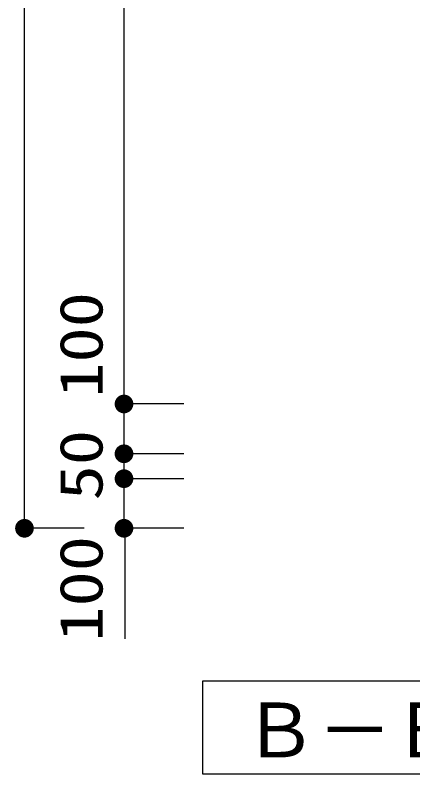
# Model space of a CAD drawing. Units: millimetres, scale not verified. Extents: x -22401 to 8910, y -6308 to 6308.
# Drawn here: x -196 to 603, y -1147 to 377 of the extents above; entities that cross this region are included whole.
import ezdxf
from ezdxf.enums import TextEntityAlignment as Align

# ---------------------------------------------------------------- set-up
doc = ezdxf.new("R2010")
doc.units = ezdxf.units.MM
doc.header["$LTSCALE"] = 30
doc.layers.add('0-5_機器', color=3, linetype='Continuous', lineweight=25)
doc.layers.add('1-4_00クル-フ-6寸法', color=132, linetype='Continuous', lineweight=25)
doc.styles.add('ＭＳ ゴシック', font='')
doc.styles.get('ＭＳ ゴシック').set_extended_font_data('MS Gothic')

msp = doc.modelspace()

# ---------------------------------------------------------------- linework, layer by layer
at = {"layer": '0-5_機器'}
msp.add_lwpolyline([(2461.35, -1146.77), (2461.35, -960.46), (179.76, -960.46), (179.76, -1146.77)], close=True, dxfattribs=at)
at = {"layer": '1-4_00クル-フ-6寸法', "color": 4}
for p, q in [((-177.74, -653.73), (-177.74, 1785.88)), ((22.26, 1685.88), (22.26, -404.12)), ((142.26, -404.12), (22.26, -404.12)), ((142.26, -404.12), (22.26, -404.12)), ((22.26, -404.12), (22.26, -504.12)), ((142.26, -504.12), (22.26, -504.12)), ((142.26, -504.12), (22.26, -504.12)), ((22.26, -504.12), (22.26, -554.12)), ((142.26, -554.12), (22.26, -554.12)), ((142.26, -554.12), (22.26, -554.12)), ((22.26, -554.12), (22.26, -653.73)), ((-57.74, -653.73), (-177.74, -653.73)), ((142.26, -653.73), (22.26, -653.73)), ((23.76, -655.23), (23.76, -875.68))]:
    msp.add_line(p, q, dxfattribs=at)
at = {"layer": '1-4_00クル-フ-6寸法'}
for points in [[(22.26, -404.12), (5.3, -396.13), (6.43, -394.07)], [(22.26, -404.12), (5.3, -396.13), (6.43, -394.07)], [(22.26, -404.12), (6.43, -394.07), (7.82, -392.17)], [(22.26, -404.12), (6.43, -394.07), (7.82, -392.17)], [(22.26, -404.12), (7.82, -392.17), (9.43, -390.45)], [(22.26, -404.12), (7.82, -392.17), (9.43, -390.45)], [(22.26, -404.12), (9.43, -390.45), (11.24, -388.95)], [(22.26, -404.12), (9.43, -390.45), (11.24, -388.95)], [(22.26, -404.12), (11.24, -388.95), (13.23, -387.69)], [(22.26, -404.12), (11.24, -388.95), (13.23, -387.69)], [(22.26, -404.12), (13.23, -387.69), (15.36, -386.68)], [(22.26, -404.12), (13.23, -387.69), (15.36, -386.68)], [(22.26, -404.12), (15.36, -386.68), (17.6, -385.96)], [(22.26, -404.12), (15.36, -386.68), (17.6, -385.96)], [(22.26, -404.12), (17.6, -385.96), (19.91, -385.52)], [(22.26, -404.12), (17.6, -385.96), (19.91, -385.52)], [(22.26, -404.12), (19.91, -385.52), (22.26, -385.37)], [(22.26, -404.12), (19.91, -385.52), (22.26, -385.37)], [(22.26, -404.12), (22.26, -385.37), (24.61, -385.52)], [(22.26, -404.12), (22.26, -385.37), (24.61, -385.52)], [(22.26, -404.12), (24.61, -385.52), (26.93, -385.96)], [(22.26, -404.12), (24.61, -385.52), (26.93, -385.96)], [(22.26, -404.12), (26.93, -385.96), (29.17, -386.68)], [(22.26, -404.12), (26.93, -385.96), (29.17, -386.68)], [(22.26, -404.12), (29.17, -386.68), (31.3, -387.69)], [(22.26, -404.12), (29.17, -386.68), (31.3, -387.69)], [(22.26, -404.12), (31.3, -387.69), (33.29, -388.95)], [(22.26, -404.12), (31.3, -387.69), (33.29, -388.95)], [(22.26, -404.12), (33.29, -388.95), (35.1, -390.45)], [(22.26, -404.12), (33.29, -388.95), (35.1, -390.45)], [(22.26, -404.12), (35.1, -390.45), (36.71, -392.17)], [(22.26, -404.12), (35.1, -390.45), (36.71, -392.17)], [(22.26, -404.12), (36.71, -392.17), (38.1, -394.07)], [(22.26, -404.12), (36.71, -392.17), (38.1, -394.07)], [(22.26, -404.12), (38.1, -394.07), (39.23, -396.13)], [(22.26, -404.12), (38.1, -394.07), (39.23, -396.13)], [(22.26, -404.12), (3.55, -402.94), (3.85, -400.6)], [(22.26, -404.12), (3.55, -402.94), (3.85, -400.6)], [(22.26, -404.12), (3.55, -405.29), (3.55, -402.94)], [(22.26, -404.12), (3.55, -405.29), (3.55, -402.94)], [(22.26, -404.12), (3.85, -407.63), (3.55, -405.29)], [(22.26, -404.12), (3.85, -407.63), (3.55, -405.29)], [(22.26, -404.12), (3.85, -400.6), (4.43, -398.32)], [(22.26, -404.12), (3.85, -400.6), (4.43, -398.32)], [(22.26, -404.12), (4.43, -409.91), (3.85, -407.63)], [(22.26, -404.12), (4.43, -409.91), (3.85, -407.63)], [(22.26, -404.12), (4.43, -398.32), (5.3, -396.13)], [(22.26, -404.12), (4.43, -398.32), (5.3, -396.13)], [(22.26, -404.12), (5.3, -412.1), (4.43, -409.91)], [(22.26, -404.12), (5.3, -412.1), (4.43, -409.91)], [(22.26, -404.12), (6.43, -414.16), (5.3, -412.1)], [(22.26, -404.12), (6.43, -414.16), (5.3, -412.1)], [(22.26, -404.12), (7.82, -416.07), (6.43, -414.16)], [(22.26, -404.12), (7.82, -416.07), (6.43, -414.16)], [(22.26, -404.12), (9.43, -417.79), (7.82, -416.07)], [(22.26, -404.12), (9.43, -417.79), (7.82, -416.07)], [(22.26, -404.12), (11.24, -419.29), (9.43, -417.79)], [(22.26, -404.12), (11.24, -419.29), (9.43, -417.79)], [(22.26, -404.12), (13.23, -420.55), (11.24, -419.29)], [(22.26, -404.12), (13.23, -420.55), (11.24, -419.29)], [(22.26, -404.12), (15.36, -421.55), (13.23, -420.55)], [(22.26, -404.12), (15.36, -421.55), (13.23, -420.55)], [(22.26, -404.12), (17.6, -422.28), (15.36, -421.55)], [(22.26, -404.12), (17.6, -422.28), (15.36, -421.55)], [(22.26, -404.12), (19.91, -422.72), (17.6, -422.28)], [(22.26, -404.12), (19.91, -422.72), (17.6, -422.28)], [(22.26, -404.12), (22.26, -422.87), (19.91, -422.72)], [(22.26, -404.12), (22.26, -422.87), (19.91, -422.72)], [(22.26, -404.12), (39.23, -396.13), (40.1, -398.32)], [(22.26, -404.12), (39.23, -396.13), (40.1, -398.32)], [(22.26, -404.12), (40.1, -398.32), (40.68, -400.6)], [(22.26, -404.12), (40.1, -398.32), (40.68, -400.6)], [(22.26, -404.12), (40.68, -400.6), (40.98, -402.94)], [(22.26, -404.12), (40.68, -400.6), (40.98, -402.94)], [(22.26, -404.12), (40.98, -402.94), (40.98, -405.29)], [(22.26, -404.12), (40.98, -402.94), (40.98, -405.29)], [(22.26, -404.12), (24.61, -422.72), (22.26, -422.87)], [(22.26, -404.12), (26.93, -422.28), (24.61, -422.72)], [(22.26, -404.12), (29.17, -421.55), (26.93, -422.28)], [(22.26, -404.12), (31.3, -420.55), (29.17, -421.55)], [(22.26, -404.12), (33.29, -419.29), (31.3, -420.55)], [(22.26, -404.12), (35.1, -417.79), (33.29, -419.29)], [(22.26, -404.12), (36.71, -416.07), (35.1, -417.79)], [(22.26, -404.12), (38.1, -414.16), (36.71, -416.07)], [(22.26, -404.12), (39.23, -412.1), (38.1, -414.16)], [(22.26, -404.12), (40.1, -409.91), (39.23, -412.1)], [(22.26, -404.12), (40.68, -407.63), (40.1, -409.91)], [(22.26, -404.12), (40.98, -405.29), (40.68, -407.63)], [(22.26, -404.12), (24.61, -422.72), (22.26, -422.87)], [(22.26, -404.12), (26.93, -422.28), (24.61, -422.72)], [(22.26, -404.12), (29.17, -421.55), (26.93, -422.28)], [(22.26, -404.12), (31.3, -420.55), (29.17, -421.55)], [(22.26, -404.12), (33.29, -419.29), (31.3, -420.55)], [(22.26, -404.12), (35.1, -417.79), (33.29, -419.29)], [(22.26, -404.12), (36.71, -416.07), (35.1, -417.79)], [(22.26, -404.12), (38.1, -414.16), (36.71, -416.07)], [(22.26, -404.12), (39.23, -412.1), (38.1, -414.16)], [(22.26, -404.12), (40.1, -409.91), (39.23, -412.1)], [(22.26, -404.12), (40.68, -407.63), (40.1, -409.91)], [(22.26, -404.12), (40.98, -405.29), (40.68, -407.63)], [(22.26, -504.12), (13.23, -487.69), (15.36, -486.68)], [(22.26, -504.12), (13.23, -487.69), (15.36, -486.68)], [(22.26, -504.12), (15.36, -486.68), (17.6, -485.96)], [(22.26, -504.12), (15.36, -486.68), (17.6, -485.96)], [(22.26, -504.12), (17.6, -485.96), (19.91, -485.51)], [(22.26, -504.12), (17.6, -485.96), (19.91, -485.51)], [(22.26, -504.12), (19.91, -485.51), (22.26, -485.37)], [(22.26, -504.12), (19.91, -485.51), (22.26, -485.37)], [(22.26, -504.12), (22.26, -485.37), (24.61, -485.51)], [(22.26, -504.12), (22.26, -485.37), (24.61, -485.51)], [(22.26, -504.12), (24.61, -485.51), (26.93, -485.96)], [(22.26, -504.12), (24.61, -485.51), (26.93, -485.96)], [(22.26, -504.12), (26.93, -485.96), (29.17, -486.68)], [(22.26, -504.12), (26.93, -485.96), (29.17, -486.68)], [(22.26, -504.12), (29.17, -486.68), (31.3, -487.69)], [(22.26, -504.12), (29.17, -486.68), (31.3, -487.69)], [(22.26, -504.12), (3.55, -502.94), (3.85, -500.6)], [(22.26, -504.12), (3.55, -502.94), (3.85, -500.6)], [(22.26, -504.12), (3.85, -500.6), (4.43, -498.32)], [(22.26, -504.12), (3.85, -500.6), (4.43, -498.32)], [(22.26, -504.12), (4.43, -498.32), (5.3, -496.13)], [(22.26, -504.12), (4.43, -498.32), (5.3, -496.13)], [(22.26, -504.12), (5.3, -496.13), (6.43, -494.07)], [(22.26, -504.12), (5.3, -496.13), (6.43, -494.07)], [(22.26, -504.12), (6.43, -494.07), (7.82, -492.16)], [(22.26, -504.12), (6.43, -494.07), (7.82, -492.16)], [(22.26, -504.12), (7.82, -492.16), (9.43, -490.45)], [(22.26, -504.12), (7.82, -492.16), (9.43, -490.45)], [(22.26, -504.12), (9.43, -490.45), (11.24, -488.95)], [(22.26, -504.12), (9.43, -490.45), (11.24, -488.95)], [(22.26, -504.12), (11.24, -488.95), (13.23, -487.69)], [(22.26, -504.12), (11.24, -488.95), (13.23, -487.69)], [(22.26, -504.12), (31.3, -487.69), (33.29, -488.95)], [(22.26, -504.12), (31.3, -487.69), (33.29, -488.95)], [(22.26, -504.12), (33.29, -488.95), (35.1, -490.45)], [(22.26, -504.12), (33.29, -488.95), (35.1, -490.45)], [(22.26, -504.12), (35.1, -490.45), (36.71, -492.16)], [(22.26, -504.12), (35.1, -490.45), (36.71, -492.16)], [(22.26, -504.12), (36.71, -492.16), (38.1, -494.07)], [(22.26, -504.12), (36.71, -492.16), (38.1, -494.07)], [(22.26, -504.12), (38.1, -494.07), (39.23, -496.13)], [(22.26, -504.12), (38.1, -494.07), (39.23, -496.13)], [(22.26, -504.12), (39.23, -496.13), (40.1, -498.32)], [(22.26, -504.12), (39.23, -496.13), (40.1, -498.32)], [(22.26, -504.12), (40.1, -498.32), (40.68, -500.6)], [(22.26, -504.12), (40.1, -498.32), (40.68, -500.6)], [(22.26, -504.12), (40.68, -500.6), (40.98, -502.94)], [(22.26, -504.12), (40.68, -500.6), (40.98, -502.94)], [(22.26, -504.12), (3.55, -505.29), (3.55, -502.94)], [(22.26, -504.12), (3.55, -505.29), (3.55, -502.94)], [(22.26, -504.12), (3.85, -507.63), (3.55, -505.29)], [(22.26, -504.12), (3.85, -507.63), (3.55, -505.29)], [(22.26, -504.12), (4.43, -509.91), (3.85, -507.63)], [(22.26, -504.12), (4.43, -509.91), (3.85, -507.63)], [(22.26, -504.12), (5.3, -512.1), (4.43, -509.91)], [(22.26, -504.12), (5.3, -512.1), (4.43, -509.91)], [(22.26, -504.12), (6.43, -514.16), (5.3, -512.1)], [(22.26, -504.12), (6.43, -514.16), (5.3, -512.1)], [(22.26, -504.12), (7.82, -516.07), (6.43, -514.16)], [(22.26, -504.12), (7.82, -516.07), (6.43, -514.16)], [(22.26, -504.12), (9.43, -517.78), (7.82, -516.07)], [(22.26, -504.12), (9.43, -517.78), (7.82, -516.07)], [(22.26, -504.12), (11.24, -519.29), (9.43, -517.78)], [(22.26, -504.12), (11.24, -519.29), (9.43, -517.78)], [(22.26, -504.12), (13.23, -520.55), (11.24, -519.29)], [(22.26, -504.12), (13.23, -520.55), (11.24, -519.29)], [(22.26, -504.12), (15.36, -521.55), (13.23, -520.55)], [(22.26, -504.12), (15.36, -521.55), (13.23, -520.55)], [(22.26, -504.12), (17.6, -522.28), (15.36, -521.55)], [(22.26, -504.12), (17.6, -522.28), (15.36, -521.55)], [(22.26, -504.12), (19.91, -522.72), (17.6, -522.28)], [(22.26, -504.12), (19.91, -522.72), (17.6, -522.28)], [(22.26, -504.12), (22.26, -522.87), (19.91, -522.72)], [(22.26, -504.12), (22.26, -522.87), (19.91, -522.72)], [(22.26, -504.12), (40.98, -502.94), (40.98, -505.29)], [(22.26, -504.12), (40.98, -502.94), (40.98, -505.29)], [(22.26, -504.12), (24.61, -522.72), (22.26, -522.87)], [(22.26, -504.12), (26.93, -522.28), (24.61, -522.72)], [(22.26, -504.12), (29.17, -521.55), (26.93, -522.28)], [(22.26, -504.12), (31.3, -520.55), (29.17, -521.55)], [(22.26, -504.12), (33.29, -519.29), (31.3, -520.55)], [(22.26, -504.12), (35.1, -517.78), (33.29, -519.29)], [(22.26, -504.12), (36.71, -516.07), (35.1, -517.78)], [(22.26, -504.12), (38.1, -514.16), (36.71, -516.07)], [(22.26, -504.12), (39.23, -512.1), (38.1, -514.16)], [(22.26, -504.12), (40.1, -509.91), (39.23, -512.1)], [(22.26, -504.12), (40.68, -507.63), (40.1, -509.91)], [(22.26, -504.12), (40.98, -505.29), (40.68, -507.63)], [(22.26, -504.12), (24.61, -522.72), (22.26, -522.87)], [(22.26, -504.12), (26.93, -522.28), (24.61, -522.72)], [(22.26, -504.12), (29.17, -521.55), (26.93, -522.28)], [(22.26, -504.12), (31.3, -520.55), (29.17, -521.55)], [(22.26, -504.12), (33.29, -519.29), (31.3, -520.55)], [(22.26, -504.12), (35.1, -517.78), (33.29, -519.29)], [(22.26, -504.12), (36.71, -516.07), (35.1, -517.78)], [(22.26, -504.12), (38.1, -514.16), (36.71, -516.07)], [(22.26, -504.12), (39.23, -512.1), (38.1, -514.16)], [(22.26, -504.12), (40.1, -509.91), (39.23, -512.1)], [(22.26, -504.12), (40.68, -507.63), (40.1, -509.91)], [(22.26, -504.12), (40.98, -505.29), (40.68, -507.63)], [(22.26, -554.12), (3.85, -550.6), (4.43, -548.32)], [(22.26, -554.12), (3.85, -550.6), (4.43, -548.32)], [(22.26, -554.12), (4.43, -548.32), (5.3, -546.13)], [(22.26, -554.12), (4.43, -548.32), (5.3, -546.13)], [(22.26, -554.12), (5.3, -546.13), (6.43, -544.07)], [(22.26, -554.12), (5.3, -546.13), (6.43, -544.07)], [(22.26, -554.12), (6.43, -544.07), (7.82, -542.16)], [(22.26, -554.12), (6.43, -544.07), (7.82, -542.16)], [(22.26, -554.12), (7.82, -542.16), (9.43, -540.45)], [(22.26, -554.12), (7.82, -542.16), (9.43, -540.45)], [(22.26, -554.12), (9.43, -540.45), (11.24, -538.95)], [(22.26, -554.12), (9.43, -540.45), (11.24, -538.95)], [(22.26, -554.12), (11.24, -538.95), (13.23, -537.69)], [(22.26, -554.12), (11.24, -538.95), (13.23, -537.69)], [(22.26, -554.12), (13.23, -537.69), (15.36, -536.68)], [(22.26, -554.12), (13.23, -537.69), (15.36, -536.68)], [(22.26, -554.12), (15.36, -536.68), (17.6, -535.96)], [(22.26, -554.12), (15.36, -536.68), (17.6, -535.96)], [(22.26, -554.12), (17.6, -535.96), (19.91, -535.51)], [(22.26, -554.12), (17.6, -535.96), (19.91, -535.51)], [(22.26, -554.12), (19.91, -535.51), (22.26, -535.37)], [(22.26, -554.12), (19.91, -535.51), (22.26, -535.37)], [(22.26, -554.12), (22.26, -535.37), (24.61, -535.51)], [(22.26, -554.12), (22.26, -535.37), (24.61, -535.51)], [(22.26, -554.12), (24.61, -535.51), (26.93, -535.96)], [(22.26, -554.12), (24.61, -535.51), (26.93, -535.96)], [(22.26, -554.12), (26.93, -535.96), (29.17, -536.68)], [(22.26, -554.12), (26.93, -535.96), (29.17, -536.68)], [(22.26, -554.12), (29.17, -536.68), (31.3, -537.69)], [(22.26, -554.12), (29.17, -536.68), (31.3, -537.69)], [(22.26, -554.12), (31.3, -537.69), (33.29, -538.95)], [(22.26, -554.12), (31.3, -537.69), (33.29, -538.95)], [(22.26, -554.12), (33.29, -538.95), (35.1, -540.45)], [(22.26, -554.12), (33.29, -538.95), (35.1, -540.45)], [(22.26, -554.12), (35.1, -540.45), (36.71, -542.16)], [(22.26, -554.12), (35.1, -540.45), (36.71, -542.16)], [(22.26, -554.12), (36.71, -542.16), (38.1, -544.07)], [(22.26, -554.12), (36.71, -542.16), (38.1, -544.07)], [(22.26, -554.12), (38.1, -544.07), (39.23, -546.13)], [(22.26, -554.12), (38.1, -544.07), (39.23, -546.13)], [(22.26, -554.12), (39.23, -546.13), (40.1, -548.32)], [(22.26, -554.12), (39.23, -546.13), (40.1, -548.32)], [(22.26, -554.12), (40.1, -548.32), (40.68, -550.6)], [(22.26, -554.12), (40.1, -548.32), (40.68, -550.6)], [(22.26, -554.12), (3.55, -552.94), (3.85, -550.6)], [(22.26, -554.12), (3.55, -552.94), (3.85, -550.6)], [(22.26, -554.12), (3.55, -555.29), (3.55, -552.94)], [(22.26, -554.12), (3.55, -555.29), (3.55, -552.94)], [(22.26, -554.12), (3.85, -557.63), (3.55, -555.29)], [(22.26, -554.12), (3.85, -557.63), (3.55, -555.29)], [(22.26, -554.12), (4.43, -559.91), (3.85, -557.63)], [(22.26, -554.12), (4.43, -559.91), (3.85, -557.63)], [(22.26, -554.12), (5.3, -562.1), (4.43, -559.91)], [(22.26, -554.12), (5.3, -562.1), (4.43, -559.91)], [(22.26, -554.12), (6.43, -564.16), (5.3, -562.1)], [(22.26, -554.12), (6.43, -564.16), (5.3, -562.1)], [(22.26, -554.12), (7.82, -566.07), (6.43, -564.16)], [(22.26, -554.12), (7.82, -566.07), (6.43, -564.16)], [(22.26, -554.12), (9.43, -567.78), (7.82, -566.07)], [(22.26, -554.12), (9.43, -567.78), (7.82, -566.07)], [(22.26, -554.12), (11.24, -569.29), (9.43, -567.78)], [(22.26, -554.12), (11.24, -569.29), (9.43, -567.78)], [(22.26, -554.12), (13.23, -570.55), (11.24, -569.29)], [(22.26, -554.12), (13.23, -570.55), (11.24, -569.29)], [(22.26, -554.12), (15.36, -571.55), (13.23, -570.55)], [(22.26, -554.12), (15.36, -571.55), (13.23, -570.55)], [(22.26, -554.12), (17.6, -572.28), (15.36, -571.55)], [(22.26, -554.12), (17.6, -572.28), (15.36, -571.55)], [(22.26, -554.12), (19.91, -572.72), (17.6, -572.28)], [(22.26, -554.12), (19.91, -572.72), (17.6, -572.28)], [(22.26, -554.12), (22.26, -572.87), (19.91, -572.72)], [(22.26, -554.12), (22.26, -572.87), (19.91, -572.72)], [(22.26, -554.12), (40.68, -550.6), (40.98, -552.94)], [(22.26, -554.12), (40.68, -550.6), (40.98, -552.94)], [(22.26, -554.12), (40.98, -552.94), (40.98, -555.29)], [(22.26, -554.12), (40.98, -552.94), (40.98, -555.29)], [(22.26, -554.12), (24.61, -572.72), (22.26, -572.87)], [(22.26, -554.12), (26.93, -572.28), (24.61, -572.72)], [(22.26, -554.12), (29.17, -571.55), (26.93, -572.28)], [(22.26, -554.12), (31.3, -570.55), (29.17, -571.55)], [(22.26, -554.12), (33.29, -569.29), (31.3, -570.55)], [(22.26, -554.12), (35.1, -567.78), (33.29, -569.29)], [(22.26, -554.12), (36.71, -566.07), (35.1, -567.78)], [(22.26, -554.12), (38.1, -564.16), (36.71, -566.07)], [(22.26, -554.12), (39.23, -562.1), (38.1, -564.16)], [(22.26, -554.12), (40.1, -559.91), (39.23, -562.1)], [(22.26, -554.12), (40.68, -557.63), (40.1, -559.91)], [(22.26, -554.12), (40.98, -555.29), (40.68, -557.63)], [(22.26, -554.12), (24.61, -572.72), (22.26, -572.87)], [(22.26, -554.12), (26.93, -572.28), (24.61, -572.72)], [(22.26, -554.12), (29.17, -571.55), (26.93, -572.28)], [(22.26, -554.12), (31.3, -570.55), (29.17, -571.55)], [(22.26, -554.12), (33.29, -569.29), (31.3, -570.55)], [(22.26, -554.12), (35.1, -567.78), (33.29, -569.29)], [(22.26, -554.12), (36.71, -566.07), (35.1, -567.78)], [(22.26, -554.12), (38.1, -564.16), (36.71, -566.07)], [(22.26, -554.12), (39.23, -562.1), (38.1, -564.16)], [(22.26, -554.12), (40.1, -559.91), (39.23, -562.1)], [(22.26, -554.12), (40.68, -557.63), (40.1, -559.91)], [(22.26, -554.12), (40.98, -555.29), (40.68, -557.63)], [(-177.74, -653.73), (-190.57, -640.07), (-188.76, -638.57)], [(-177.74, -653.73), (-188.76, -638.57), (-186.77, -637.3)], [(-177.74, -653.73), (-186.77, -637.3), (-184.64, -636.3)], [(-177.74, -653.73), (-184.64, -636.3), (-182.4, -635.57)], [(-177.74, -653.73), (-182.4, -635.57), (-180.09, -635.13)], [(-177.74, -653.73), (-180.09, -635.13), (-177.74, -634.98)], [(-177.74, -653.73), (-177.74, -634.98), (-175.39, -635.13)], [(-177.74, -653.73), (-175.39, -635.13), (-173.07, -635.57)], [(-177.74, -653.73), (-173.07, -635.57), (-170.83, -636.3)], [(-177.74, -653.73), (-170.83, -636.3), (-168.7, -637.3)], [(-177.74, -653.73), (-168.7, -637.3), (-166.71, -638.57)], [(-177.74, -653.73), (-166.71, -638.57), (-164.9, -640.07)], [(22.26, -653.73), (9.43, -640.07), (11.24, -638.57)], [(22.26, -653.73), (11.24, -638.57), (13.23, -637.3)], [(22.26, -653.73), (13.23, -637.3), (15.36, -636.3)], [(22.26, -653.73), (15.36, -636.3), (17.6, -635.57)], [(22.26, -653.73), (17.6, -635.57), (19.91, -635.13)], [(22.26, -653.73), (19.91, -635.13), (22.26, -634.98)], [(22.26, -653.73), (22.26, -634.98), (24.61, -635.13)], [(22.26, -653.73), (24.61, -635.13), (26.93, -635.57)], [(22.26, -653.73), (26.93, -635.57), (29.17, -636.3)], [(22.26, -653.73), (29.17, -636.3), (31.3, -637.3)], [(22.26, -653.73), (31.3, -637.3), (33.29, -638.57)], [(22.26, -653.73), (33.29, -638.57), (35.1, -640.07)], [(-177.74, -653.73), (-196.45, -652.56), (-196.15, -650.22)], [(-177.74, -653.73), (-196.45, -654.91), (-196.45, -652.56)], [(-177.74, -653.73), (-196.15, -657.25), (-196.45, -654.91)], [(-177.74, -653.73), (-196.15, -650.22), (-195.57, -647.94)], [(-177.74, -653.73), (-195.57, -659.53), (-196.15, -657.25)], [(-177.74, -653.73), (-195.57, -647.94), (-194.7, -645.75)], [(-177.74, -653.73), (-194.7, -661.72), (-195.57, -659.53)], [(-177.74, -653.73), (-194.7, -645.75), (-193.57, -643.69)], [(-177.74, -653.73), (-193.57, -663.78), (-194.7, -661.72)], [(-177.74, -653.73), (-193.57, -643.69), (-192.18, -641.78)], [(-177.74, -653.73), (-192.18, -665.69), (-193.57, -663.78)], [(-177.74, -653.73), (-192.18, -641.78), (-190.57, -640.07)], [(-177.74, -653.73), (-190.57, -667.4), (-192.18, -665.69)], [(-177.74, -653.73), (-188.76, -668.9), (-190.57, -667.4)], [(-177.74, -653.73), (-186.77, -670.16), (-188.76, -668.9)], [(-177.74, -653.73), (-184.64, -671.17), (-186.77, -670.16)], [(-177.74, -653.73), (-182.4, -671.9), (-184.64, -671.17)], [(-177.74, -653.73), (-180.09, -672.34), (-182.4, -671.9)], [(-177.74, -653.73), (-177.74, -672.48), (-180.09, -672.34)], [(-177.74, -653.73), (-164.9, -640.07), (-163.29, -641.78)], [(-177.74, -653.73), (-163.29, -641.78), (-161.9, -643.69)], [(-177.74, -653.73), (-161.9, -643.69), (-160.77, -645.75)], [(-177.74, -653.73), (-160.77, -645.75), (-159.9, -647.94)], [(-177.74, -653.73), (-159.9, -647.94), (-159.32, -650.22)], [(-177.74, -653.73), (-159.32, -650.22), (-159.02, -652.56)], [(-177.74, -653.73), (-159.02, -652.56), (-159.02, -654.91)], [(-177.74, -653.73), (-175.39, -672.34), (-177.74, -672.48)], [(-177.74, -653.73), (-173.07, -671.9), (-175.39, -672.34)], [(-177.74, -653.73), (-170.83, -671.17), (-173.07, -671.9)], [(-177.74, -653.73), (-168.7, -670.16), (-170.83, -671.17)], [(-177.74, -653.73), (-166.71, -668.9), (-168.7, -670.16)], [(-177.74, -653.73), (-164.9, -667.4), (-166.71, -668.9)], [(-177.74, -653.73), (-163.29, -665.69), (-164.9, -667.4)], [(-177.74, -653.73), (-161.9, -663.78), (-163.29, -665.69)], [(-177.74, -653.73), (-160.77, -661.72), (-161.9, -663.78)], [(-177.74, -653.73), (-159.9, -659.53), (-160.77, -661.72)], [(-177.74, -653.73), (-159.32, -657.25), (-159.9, -659.53)], [(-177.74, -653.73), (-159.02, -654.91), (-159.32, -657.25)], [(22.26, -653.73), (3.55, -652.56), (3.85, -650.22)], [(22.26, -653.73), (3.55, -654.91), (3.55, -652.56)], [(22.26, -653.73), (3.85, -657.25), (3.55, -654.91)], [(22.26, -653.73), (3.85, -650.22), (4.43, -647.94)], [(22.26, -653.73), (4.43, -659.53), (3.85, -657.25)], [(22.26, -653.73), (4.43, -647.94), (5.3, -645.75)], [(22.26, -653.73), (5.3, -661.72), (4.43, -659.53)], [(22.26, -653.73), (5.3, -645.75), (6.43, -643.69)], [(22.26, -653.73), (6.43, -663.78), (5.3, -661.72)], [(22.26, -653.73), (6.43, -643.69), (7.82, -641.78)], [(22.26, -653.73), (7.82, -665.69), (6.43, -663.78)], [(22.26, -653.73), (7.82, -641.78), (9.43, -640.07)], [(22.26, -653.73), (9.43, -667.4), (7.82, -665.69)], [(22.26, -653.73), (11.24, -668.9), (9.43, -667.4)], [(22.26, -653.73), (13.23, -670.16), (11.24, -668.9)], [(22.26, -653.73), (15.36, -671.17), (13.23, -670.16)], [(22.26, -653.73), (17.6, -671.9), (15.36, -671.17)], [(22.26, -653.73), (19.91, -672.34), (17.6, -671.9)], [(22.26, -653.73), (22.26, -672.48), (19.91, -672.34)], [(22.26, -653.73), (35.1, -640.07), (36.71, -641.78)], [(22.26, -653.73), (36.71, -641.78), (38.1, -643.69)], [(22.26, -653.73), (38.1, -643.69), (39.23, -645.75)], [(22.26, -653.73), (39.23, -645.75), (40.1, -647.94)], [(22.26, -653.73), (40.1, -647.94), (40.68, -650.22)], [(22.26, -653.73), (40.68, -650.22), (40.98, -652.56)], [(22.26, -653.73), (40.98, -652.56), (40.98, -654.91)], [(22.26, -653.73), (24.61, -672.34), (22.26, -672.48)], [(22.26, -653.73), (26.93, -671.9), (24.61, -672.34)], [(22.26, -653.73), (29.17, -671.17), (26.93, -671.9)], [(22.26, -653.73), (31.3, -670.16), (29.17, -671.17)], [(22.26, -653.73), (33.29, -668.9), (31.3, -670.16)], [(22.26, -653.73), (35.1, -667.4), (33.29, -668.9)], [(22.26, -653.73), (36.71, -665.69), (35.1, -667.4)], [(22.26, -653.73), (38.1, -663.78), (36.71, -665.69)], [(22.26, -653.73), (39.23, -661.72), (38.1, -663.78)], [(22.26, -653.73), (40.1, -659.53), (39.23, -661.72)], [(22.26, -653.73), (40.68, -657.25), (40.1, -659.53)], [(22.26, -653.73), (40.98, -654.91), (40.68, -657.25)]]:
    msp.add_solid(points, dxfattribs=at)

# ---------------------------------------------------------------- texts
at = {"layer": '0-5_機器', "color": 4, "style": 'ＭＳ ゴシック'}
msp.add_text('Ｂ－Ｂ断面配筋図', height=110, dxfattribs=at).set_placement((261, -1146.74), align=Align.BOTTOM_LEFT)
at = {"layer": '1-4_00クル-フ-6寸法', "color": 3, "style": 'ＭＳ ゴシック', "width": 1.2}
for s, p in [('100', (5.17, -391.59)), ('50', (5.17, -597.69)), ('100', (5.17, -881.44))]:
    msp.add_text(s, height=86.66, rotation=90, dxfattribs=at).set_placement(p, align=Align.BOTTOM_LEFT)

doc.saveas('drawing.dxf')
